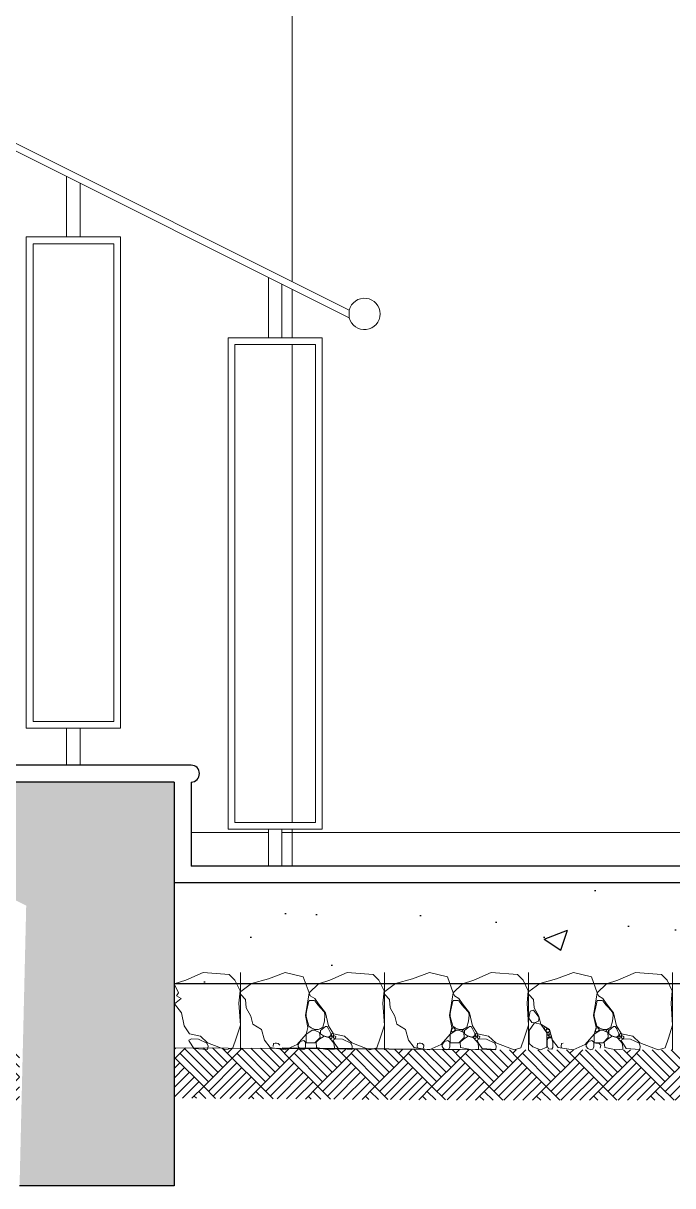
# Model space of a CAD drawing. Header units: millimetres. Extents: x -1932176 to 78768, y -1967 to 1266654.
# Drawn here: x -1855329.863 to -1855327.931, y 1151206.407 to 1151209.862 of the extents above; entities that cross this region are included whole.
import ezdxf

# ---------------------------------------------------------------- set-up
doc = ezdxf.new("R2010")
doc.units = ezdxf.units.MM
doc.layers.add('elevation', color=40, linetype='Continuous', lineweight=9, transparency=0.1)
doc.layers.add('elevation back', color=90, linetype='Continuous', lineweight=5, transparency=0.3)
for name, color, linetype, lineweight in [('GROUND HATCH', 252, 'Continuous', 5), ('PLASTER', 252, 'Continuous', 15), ('section lines', 10, 'Continuous', 30)]:
    doc.layers.add(name, color=color, linetype=linetype, lineweight=lineweight)

msp = doc.modelspace()

# ---------------------------------------------------------------- hatches: boundary and pattern name
at = {"transparency": 33554582}
h = msp.add_hatch(dxfattribs=at)
h.set_pattern_fill('AR-CONC', color=256, scale=0.1)
h.set_pattern_definition([(50, (-1855395.7606, 1151185.0231), (0.71726, -0.062752), [0.075, -0.825]), (355, (-1855395.7606, 1151185.0231), (-0.1387513, 0.752192), [0.06, -0.66]), (100.45144, (-1855395.70085, 1151185.0179), (0.578509, 0.68944), [0.06374, -0.701142]), (46.1842, (-1855395.7606, 1151185.2231), (1.067241, -0.165519), [0.1125, -1.2375]), (96.6356, (-1855395.6717, 1151185.2093), (0.934662, 0.974119), [0.09561, -1.051714]), (351.1842, (-1855395.7606, 1151185.2231), (0.934662, 0.974119), [0.09, -0.99]), (21, (-1855395.6606, 1151185.1731), (0.596907, -0.402619), [0.075, -0.825]), (326, (-1855395.6606, 1151185.1731), (0.2433153, 0.72515), [0.06, -0.66]), (71.45144, (-1855395.6109, 1151185.1396), (0.8402224, 0.322531), [0.06374, -0.701142]), (37.5, (-1855395.76062, 1151185.02312), (0.01215986, 0.33289385), [0, -0.652, 0, -0.67, 0, -0.6625]), (7.5, (-1855395.76062, 1151185.02312), (0.2630695, 0.3944117), [0, -0.382, 0, -0.637, 0, -0.2525]), (327.5, (-1855395.98362, 1151185.02312), (0.5338224, -0.0225549), [0, -0.25, 0, -0.78, 0, -1.035]), (317.5, (-1855396.0836, 1151185.0231), (0.5831862, 0.100105), [0, -0.325, 0, -0.518, 0, -0.735])])
h.paths.add_polyline_path([(-1855329.41345, 1151231.30688), (-1855329.87345, 1151231.30688), (-1855329.87345, 1151230.10688), (-1855329.41345, 1151230.10688), (-1855329.41345, 1151231.00688), (-1855326.81345, 1151231.00688), (-1855326.81345, 1151230.10688), (-1855326.35345, 1151230.10688), (-1855326.35345, 1151231.00688)])
h.paths.add_polyline_path([(-1855334.81345, 1151228.30688), (-1855337.65708, 1151228.30688), (-1855337.65708, 1151227.13365), (-1855337.05648, 1151227.13366), (-1855337.05648, 1151228.0069), (-1855335.27345, 1151228.00688), (-1855335.27345, 1151228.01111), (-1855334.81345, 1151228.01111)])
h.paths.add_polyline_path([(-1855334.81345, 1151222.30688), (-1855337.65708, 1151222.30688), (-1855337.65708, 1151221.13365), (-1855337.05648, 1151221.13466), (-1855337.05648, 1151222.00789), (-1855335.27345, 1151222.00688), (-1855335.27345, 1151222.01728), (-1855334.81345, 1151221.77092)])
h.paths.add_polyline_path([(-1855333.61345, 1151221.70688), (-1855334.21345, 1151221.70688), (-1855334.21345, 1151222.00688), (-1855334.81345, 1151222.00688), (-1855334.81345, 1151221.70688), (-1855329.87345, 1151219.23688), (-1855329.87345, 1151218.10688), (-1855329.41345, 1151218.10688), (-1855329.41345, 1151219.00688), (-1855321.5808, 1151219.00688), (-1855321.5808, 1151219.30688), (-1855329.41345, 1151219.30688), (-1855329.41345, 1151219.60688), (-1855330.01345, 1151219.60688), (-1855330.01345, 1151219.90688), (-1855330.61345, 1151219.90688), (-1855330.61345, 1151220.20688), (-1855331.21345, 1151220.20688), (-1855331.21345, 1151220.50688), (-1855331.81345, 1151220.50688), (-1855331.81345, 1151220.80688), (-1855332.41345, 1151220.80688), (-1855332.41345, 1151221.10688), (-1855333.01345, 1151221.10688), (-1855333.01345, 1151221.40688), (-1855333.61345, 1151221.40688)])
h.paths.add_polyline_path([(-1855321.5808, 1151213.30688), (-1855329.41345, 1151213.30688), (-1855329.41345, 1151213.60688), (-1855330.01345, 1151213.60688), (-1855330.01345, 1151213.90688), (-1855330.61345, 1151213.90688), (-1855330.61345, 1151214.20688), (-1855331.21345, 1151214.20688), (-1855331.21345, 1151214.50688), (-1855331.81345, 1151214.50688), (-1855331.81345, 1151214.80688), (-1855332.41345, 1151214.80688), (-1855332.41345, 1151215.10688), (-1855333.01345, 1151215.10688), (-1855333.01345, 1151215.40688), (-1855333.61345, 1151215.40688), (-1855333.61345, 1151215.70688), (-1855334.21345, 1151215.70688), (-1855334.21345, 1151216.00688), (-1855334.81345, 1151216.00688), (-1855334.81345, 1151216.30688), (-1855337.65708, 1151216.30688), (-1855337.65708, 1151215.37094), (-1855337.05647, 1151215.37094), (-1855337.05647, 1151216.00688), (-1855335.27345, 1151216.00688), (-1855335.26599, 1151215.88423), (-1855334.80599, 1151215.88423), (-1855334.81345, 1151215.70688), (-1855331.05345, 1151213.82688), (-1855331.05345, 1151213.75688), (-1855330.77345, 1151213.75688), (-1855330.77345, 1151213.68688), (-1855329.87345, 1151213.23688), (-1855329.87345, 1151212.10688), (-1855329.41345, 1151212.10688), (-1855329.41345, 1151213.00688), (-1855321.5808, 1151213.00688)])
h.paths.add_polyline_path([(-1855330.79345, 1151213.75688), (-1855330.98804, 1151213.79417), (-1855331.03345, 1151213.81688), (-1855330.79345, 1151213.69688)], flags=17)
h.paths.add_polyline_path([(-1855329.41345, 1151207.30688), (-1855329.41345, 1151207.30688), (-1855329.41345, 1151207.60688), (-1855330.01345, 1151207.60688), (-1855330.01345, 1151207.90688), (-1855330.61345, 1151207.90688), (-1855330.61345, 1151208.20688), (-1855331.21345, 1151208.20688), (-1855331.21345, 1151208.50688), (-1855331.81345, 1151208.50688), (-1855331.81345, 1151208.80688), (-1855332.41345, 1151208.80688), (-1855332.41345, 1151209.10688), (-1855333.01345, 1151209.10688), (-1855333.01345, 1151209.40688), (-1855333.61345, 1151209.40688), (-1855333.61345, 1151209.70688), (-1855334.21345, 1151209.70688), (-1855334.21345, 1151210.00688), (-1855334.81345, 1151210.00688), (-1855334.81345, 1151210.30688), (-1855337.65708, 1151210.30688), (-1855337.65708, 1151209.37094), (-1855337.19708, 1151209.37094), (-1855337.19708, 1151210.00688), (-1855335.27345, 1151210.00688), (-1855335.11236, 1151209.92319), (-1855334.88048, 1151209.80272), (-1855334.79373, 1151209.70944), (-1855329.85373, 1151207.23944), (-1855329.87345, 1151206.40688), (-1855329.41345, 1151206.40688), (-1855329.41345, 1151207.00688), (-1855329.41345, 1151207.00688)])
h.paths.add_polyline_path([(-1855326.35345, 1151237.30688), (-1855337.65708, 1151237.30688), (-1855337.65708, 1151237.00688), (-1855337.65708, 1151236.10688), (-1855337.05648, 1151236.10688), (-1855337.05648, 1151237.00688), (-1855333.75526, 1151237.00688), (-1855333.66856, 1151237.00688), (-1855333.60526, 1151237.00688), (-1855333.37526, 1151237.00688), (-1855333.30257, 1151237.00688), (-1855333.22526, 1151237.00688), (-1855330.76268, 1151237.00688), (-1855329.75708, 1151237.00688), (-1855329.75708, 1151236.40688), (-1855329.15708, 1151236.40688), (-1855329.15708, 1151237.00688), (-1855326.81345, 1151237.00688), (-1855326.86043, 1151235.50688), (-1855326.40043, 1151235.50688), (-1855326.35345, 1151237.00688)])
h.paths.add_polyline_path([(-1855321.5808, 1151225.00688), (-1855321.5808, 1151225.30688), (-1855329.41345, 1151225.30688), (-1855329.41345, 1151225.60688), (-1855330.01345, 1151225.60688), (-1855330.01345, 1151225.90688), (-1855330.61345, 1151225.90688), (-1855330.61345, 1151226.20688), (-1855331.21345, 1151226.20688), (-1855331.21345, 1151226.50688), (-1855331.81345, 1151226.50688), (-1855331.81345, 1151226.80688), (-1855332.41345, 1151226.80688), (-1855332.41345, 1151227.10688), (-1855333.01345, 1151227.10688), (-1855333.01345, 1151227.40688), (-1855333.61345, 1151227.40688), (-1855333.61345, 1151227.70688), (-1855334.21345, 1151227.70688), (-1855334.21345, 1151228.00688), (-1855334.81345, 1151227.77092), (-1855329.87345, 1151225.23688), (-1855329.87345, 1151224.10688), (-1855329.41345, 1151224.10688), (-1855329.41345, 1151225.00688)])
h = msp.add_hatch(dxfattribs=at)
h.set_pattern_fill('AR-CONC', color=256, scale=0.1)
h.set_pattern_definition([(50, (-1855419.87125, 1150986.7799), (0.7172602, -0.0627521), [0.075, -0.825]), (355, (-1855419.87125, 1150986.7799), (-0.1387513, 0.7521921), [0.06, -0.66]), (100.45144, (-1855419.8115, 1150986.7747), (0.5785088, 0.68944), [0.0637402, -0.7011421]), (46.1842, (-1855419.87125, 1150986.9799), (1.0672413, -0.1655193), [0.1125, -1.2375]), (96.63564, (-1855419.7823, 1150986.9661), (0.934662, 0.9741186), [0.0956103, -1.051714]), (351.18416, (-1855419.8713, 1150986.9799), (0.934662, 0.9741186), [0.09, -0.99]), (21, (-1855419.77125, 1150986.9299), (0.596907, -0.4026189), [0.075, -0.825]), (326, (-1855419.77125, 1150986.9299), (0.2433153, 0.72515), [0.06, -0.66]), (71.45144, (-1855419.7215, 1150986.8964), (0.8402224, 0.3225312), [0.0637402, -0.7011421]), (37.5, (-1855419.87125, 1150986.77993), (0.01215986, 0.33289385), [0, -0.652, 0, -0.67, 0, -0.6625]), (7.5, (-1855419.87125, 1150986.77993), (0.26306954, 0.3944117), [0, -0.382, 0, -0.637, 0, -0.2525]), (327.5, (-1855420.09425, 1150986.77993), (0.53382244, -0.02255487), [0, -0.25, 0, -0.78, 0, -1.035]), (317.5, (-1855420.19425, 1150986.77993), (0.5831862, 0.100105), [0, -0.325, 0, -0.518, 0, -0.735])])
h.paths.add_polyline_path([(-1855329.41345, 1151207.30688), (-1855329.41345, 1151207.00688), (-1855321.5808, 1151207.00688), (-1855321.5808, 1151207.30688)])
at = {"layer": 'GROUND HATCH', "ltscale": 3, "transparency": 33554687}
h = msp.add_hatch(dxfattribs=at)
h.set_pattern_fill('AR-PARQ1', color=256, scale=0.01, angle=45)
h.set_pattern_definition([(135, (-1856326.69536, 1150928.38429), (-0.169705627, 1e-17), [0.12, -0.12]), (135, (-1856326.68122, 1150928.39843), (-0.169705627, 1e-17), [0.12, -0.12]), (135, (-1856326.66708, 1150928.41258), (-0.169705627, 1e-17), [0.12, -0.12]), (135, (-1856326.65293, 1150928.42672), (-0.169705627, 1e-17), [0.12, -0.12]), (135, (-1856326.63879, 1150928.44086), (-0.169705627, 1e-17), [0.12, -0.12]), (135, (-1856326.62465, 1150928.455), (-0.169705627, 1e-17), [0.12, -0.12]), (135, (-1856326.61051, 1150928.46914), (-0.169705627, 1e-17), [0.12, -0.12]), (45, (-1856326.78021, 1150928.46914), (0.169705627, -1e-17), [0.12, -0.12]), (45, (-1856326.79436, 1150928.48329), (0.169705627, -1e-17), [0.12, -0.12]), (45, (-1856326.8085, 1150928.49743), (0.169705627, -1e-17), [0.12, -0.12]), (45, (-1856326.82264, 1150928.51157), (0.169705627, -1e-17), [0.12, -0.12]), (45, (-1856326.83678, 1150928.52571), (0.169705627, -1e-17), [0.12, -0.12]), (45, (-1856326.85092, 1150928.53985), (0.169705627, -1e-17), [0.12, -0.12]), (45, (-1856326.86507, 1150928.554), (0.169705627, -1e-17), [0.12, -0.12])])
h.paths.add_polyline_path([(-1855329.82403, 1151206.6608), (-1855329.39569, 1151206.6608), (-1855328.96736, 1151206.6608), (-1855328.53902, 1151206.6608), (-1855328.11069, 1151206.6608), (-1855329.87345, 1151206.6608), (-1855329.87345, 1151206.8108), (-1855328.11069, 1151206.8108), (-1855328.53902, 1151206.8108), (-1855328.96736, 1151206.8108), (-1855329.39569, 1151206.8108), (-1855329.82403, 1151206.8108), (-1855330.77984, 1151206.81714), (-1855330.77984, 1151206.66714)])
h = msp.add_hatch(dxfattribs=at)
h.set_pattern_fill('AR-PARQ1', color=256, scale=0.01, angle=45)
h.set_pattern_definition([(135, (-1856325.3285, 1150928.38429), (-0.169705627, 1e-17), [0.12, -0.12]), (135, (-1856325.31436, 1150928.39843), (-0.169705627, 1e-17), [0.12, -0.12]), (135, (-1856325.30022, 1150928.41258), (-0.169705627, 1e-17), [0.12, -0.12]), (135, (-1856325.28608, 1150928.42672), (-0.169705627, 1e-17), [0.12, -0.12]), (135, (-1856325.27194, 1150928.44086), (-0.169705627, 1e-17), [0.12, -0.12]), (135, (-1856325.25779, 1150928.455), (-0.169705627, 1e-17), [0.12, -0.12]), (135, (-1856325.24365, 1150928.46914), (-0.169705627, 1e-17), [0.12, -0.12]), (45, (-1856325.41336, 1150928.46914), (0.169705627, -1e-17), [0.12, -0.12]), (45, (-1856325.4275, 1150928.48329), (0.169705627, -1e-17), [0.12, -0.12]), (45, (-1856325.44164, 1150928.49743), (0.169705627, -1e-17), [0.12, -0.12]), (45, (-1856325.45578, 1150928.51157), (0.169705627, -1e-17), [0.12, -0.12]), (45, (-1856325.46993, 1150928.52571), (0.169705627, -1e-17), [0.12, -0.12]), (45, (-1856325.48407, 1150928.53985), (0.169705627, -1e-17), [0.12, -0.12]), (45, (-1856325.49821, 1150928.554), (0.169705627, -1e-17), [0.12, -0.12])])
h.paths.add_polyline_path([(-1855328.45717, 1151206.6608), (-1855328.02884, 1151206.6608), (-1855327.6005, 1151206.6608), (-1855327.17217, 1151206.6608), (-1855326.74383, 1151206.6608), (-1855326.21298, 1151206.6608), (-1855326.21298, 1151206.8108), (-1855326.74383, 1151206.8108), (-1855327.17217, 1151206.8108), (-1855327.6005, 1151206.8108), (-1855328.02884, 1151206.8108), (-1855328.45717, 1151206.8108), (-1855329.41298, 1151206.81714), (-1855329.41298, 1151206.66714)])

# ---------------------------------------------------------------- linework, layer by layer
at = {"layer": 'elevation'}
for p, q in [((-1855335.13581, 1151212.10806), (-1855328.89345, 1151208.98688)), ((-1855335.09109, 1151212.10806), (-1855328.89345, 1151209.00924)), ((-1855329.73345, 1151209.22688), (-1855329.73345, 1151209.40688)), ((-1855329.69345, 1151209.22688), (-1855329.69345, 1151209.38688)), ((-1855329.85345, 1151207.76688), (-1855329.85345, 1151209.22688)), ((-1855329.57345, 1151209.22688), (-1855329.85345, 1151209.22688)), ((-1855329.57345, 1151207.76688), (-1855329.57345, 1151209.22688)), ((-1855329.83345, 1151207.78688), (-1855329.83345, 1151209.20688)), ((-1855329.59345, 1151209.20688), (-1855329.83345, 1151209.20688)), ((-1855329.59345, 1151207.78688), (-1855329.59345, 1151209.20688)), ((-1855329.13345, 1151208.92688), (-1855329.13345, 1151209.10688)), ((-1855329.09345, 1151208.92688), (-1855329.09345, 1151209.08688)), ((-1855328.89345, 1151208.98688), (-1855328.89345, 1151209.00924)), ((-1855329.25345, 1151207.46688), (-1855329.25345, 1151208.92688)), ((-1855328.97345, 1151208.92688), (-1855329.25345, 1151208.92688)), ((-1855329.23345, 1151207.48688), (-1855329.23345, 1151208.90688)), ((-1855328.99345, 1151208.90688), (-1855329.23345, 1151208.90688)), ((-1855328.99345, 1151207.48688), (-1855328.99345, 1151208.90688)), ((-1855328.97345, 1151207.46688), (-1855328.97345, 1151208.92688)), ((-1855329.57345, 1151207.76688), (-1855329.85345, 1151207.76688)), ((-1855329.59345, 1151207.78688), (-1855329.83345, 1151207.78688)), ((-1855329.73345, 1151207.65688), (-1855329.73345, 1151207.76688)), ((-1855329.69345, 1151207.65688), (-1855329.69345, 1151207.76688)), ((-1855328.99345, 1151207.48688), (-1855329.23345, 1151207.48688)), ((-1855328.97345, 1151207.46688), (-1855329.25345, 1151207.46688)), ((-1855329.13345, 1151207.35688), (-1855329.13345, 1151207.46688)), ((-1855329.09345, 1151207.35688), (-1855329.09345, 1151207.46688))]:
    msp.add_line(p, q, dxfattribs=at)
msp.add_arc((-1855328.84811, 1151208.99806), 0.0467, 193.85249, 166.14751, dxfattribs=at)
at = {"layer": 'elevation back'}
for p, q in [((-1855329.06345, 1151213.00688), (-1855329.06345, 1151209.09424)), ((-1855329.06345, 1151209.07188), (-1855329.06345, 1151208.92688)), ((-1855329.06345, 1151208.90688), (-1855329.06345, 1151207.48688)), ((-1855329.06345, 1151207.46688), (-1855329.06345, 1151207.35688))]:
    msp.add_line(p, q, dxfattribs=at)
at = {"layer": 'GROUND HATCH'}
for p, q in [((-1855329.21664, 1151206.8108), (-1855329.21664, 1151207.0408)), ((-1855329.21664, 1151206.8108), (-1855329.21664, 1151207.0408)), ((-1855329.21664, 1151206.8108), (-1855329.21664, 1151207.0408)), ((-1855328.78831, 1151206.8108), (-1855328.78831, 1151207.0408)), ((-1855328.78831, 1151206.8108), (-1855328.78831, 1151207.0408)), ((-1855328.78831, 1151206.8108), (-1855328.78831, 1151207.0408)), ((-1855328.35997, 1151206.8108), (-1855328.35997, 1151207.0408)), ((-1855328.35997, 1151206.8108), (-1855328.35997, 1151207.0408)), ((-1855328.35997, 1151206.8108), (-1855328.35997, 1151207.0408)), ((-1855327.93164, 1151206.8108), (-1855327.93164, 1151207.0408)), ((-1855327.93164, 1151206.8108), (-1855327.93164, 1151207.0408)), ((-1855327.93164, 1151206.8108), (-1855327.93164, 1151207.0408)), ((-1855329.11884, 1151206.82924), (-1855329.11347, 1151206.8307)), ((-1855329.11347, 1151206.8307), (-1855329.1095, 1151206.83088)), ((-1855329.1095, 1151206.83088), (-1855329.1043, 1151206.83005)), ((-1855329.1043, 1151206.83005), (-1855329.09935, 1151206.82477)), ((-1855328.6905, 1151206.82924), (-1855328.68514, 1151206.8307)), ((-1855328.68514, 1151206.8307), (-1855328.68117, 1151206.83088)), ((-1855328.68117, 1151206.83088), (-1855328.67596, 1151206.83005)), ((-1855328.67596, 1151206.83005), (-1855328.67102, 1151206.82477)), ((-1855328.26217, 1151206.82924), (-1855328.2568, 1151206.8307)), ((-1855328.1596, 1151206.8307), (-1855328.15563, 1151206.83088)), ((-1855328.15563, 1151206.83088), (-1855328.15042, 1151206.83005)), ((-1855328.15042, 1151206.83005), (-1855328.14548, 1151206.82477)), ((-1855329.11932, 1151206.82109), (-1855329.11884, 1151206.82924)), ((-1855329.09298, 1151206.81714), (-1855328.45717, 1151206.8108)), ((-1855328.69099, 1151206.82109), (-1855328.6905, 1151206.82924)), ((-1855328.6901, 1151206.81609), (-1855328.69099, 1151206.82109)), ((-1855328.67102, 1151206.82477), (-1855328.6725, 1151206.81602)), ((-1855328.26265, 1151206.82109), (-1855328.26217, 1151206.82924)), ((-1855328.26177, 1151206.81609), (-1855328.26265, 1151206.82109)), ((-1855328.14548, 1151206.82477), (-1855328.14696, 1151206.81602))]:
    msp.add_line(p, q, dxfattribs=at)
for points in [[(-1855329.40084, 1151206.98031), (-1855329.41345, 1151207.00688), (-1855329.37928, 1151207.01826), (-1855329.32747, 1151207.0403), (-1855329.25013, 1151207.03512), (-1855329.23315, 1151207.01769), (-1855329.21806, 1151206.98612), (-1855329.22136, 1151206.94938), (-1855329.21664, 1151206.88416), (-1855329.22937, 1151206.84601), (-1855329.23928, 1151206.81727), (-1855329.26003, 1151206.8108), (-1855329.31427, 1151206.8314), (-1855329.33549, 1151206.85119), (-1855329.3685, 1151206.85873), (-1855329.38359, 1151206.88228), (-1855329.39208, 1151206.92091), (-1855329.41331, 1151206.94729), (-1855329.39346, 1151206.9633), (-1855329.40667, 1151206.97178), (-1855329.40084, 1151206.98031), (-1855329.40084, 1151206.98031)], [(-1855329.21546, 1151206.98397), (-1855329.18367, 1151207.00804), (-1855329.13347, 1151207.02203), (-1855329.08343, 1151207.0408), (-1855329.02987, 1151207.02813), (-1855329.01283, 1151206.98031), (-1855329.02338, 1151206.91303), (-1855329.01607, 1151206.87737), (-1855329.02175, 1151206.85791), (-1855329.04853, 1151206.82711), (-1855329.0841, 1151206.8108), (-1855329.12879, 1151206.81815), (-1855329.14515, 1151206.83912), (-1855329.15414, 1151206.87178), (-1855329.17977, 1151206.8871), (-1855329.18588, 1151206.91106), (-1855329.19999, 1151206.93597), (-1855329.20187, 1151206.96087), (-1855329.21605, 1151206.97533)], [(-1855329.01283, 1151206.98031), (-1855328.98512, 1151207.00688), (-1855328.95094, 1151207.01826), (-1855328.89914, 1151207.0403), (-1855328.82179, 1151207.03512), (-1855328.80481, 1151207.01769), (-1855328.78972, 1151206.98612), (-1855328.79302, 1151206.94938), (-1855328.78831, 1151206.88416), (-1855328.80104, 1151206.84601), (-1855328.81094, 1151206.81727), (-1855328.83169, 1151206.8108), (-1855328.88593, 1151206.8314), (-1855328.90715, 1151206.85119), (-1855328.94017, 1151206.85873), (-1855328.95526, 1151206.88228), (-1855328.96375, 1151206.92091), (-1855328.98497, 1151206.94729), (-1855328.99582, 1151206.9633), (-1855329.00902, 1151206.97178), (-1855329.00902, 1151206.97178), (-1855329.01283, 1151206.98031)], [(-1855328.78713, 1151206.98397), (-1855328.75534, 1151207.00804), (-1855328.70514, 1151207.02203), (-1855328.65509, 1151207.0408), (-1855328.60153, 1151207.02813), (-1855328.58449, 1151206.98031), (-1855328.59504, 1151206.91303), (-1855328.58774, 1151206.87737), (-1855328.59342, 1151206.85791), (-1855328.6202, 1151206.82711), (-1855328.65576, 1151206.8108), (-1855328.70046, 1151206.81815), (-1855328.71681, 1151206.83912), (-1855328.72581, 1151206.87178), (-1855328.75143, 1151206.8871), (-1855328.75755, 1151206.91106), (-1855328.77166, 1151206.93597), (-1855328.77354, 1151206.96087), (-1855328.78771, 1151206.97533)], [(-1855328.58449, 1151206.98031), (-1855328.55678, 1151207.00688), (-1855328.52261, 1151207.01826), (-1855328.4708, 1151207.0403), (-1855328.39346, 1151207.03512), (-1855328.37648, 1151207.01769), (-1855328.36139, 1151206.98612), (-1855328.36469, 1151206.94938), (-1855328.35997, 1151206.88416), (-1855328.3727, 1151206.84601), (-1855328.38261, 1151206.81727), (-1855328.40336, 1151206.8108), (-1855328.4576, 1151206.8314), (-1855328.47882, 1151206.85119), (-1855328.51183, 1151206.85873), (-1855328.52692, 1151206.88228), (-1855328.53541, 1151206.92091), (-1855328.55664, 1151206.94729), (-1855328.56748, 1151206.9633), (-1855328.58069, 1151206.97178), (-1855328.58069, 1151206.97178), (-1855328.58449, 1151206.98031)], [(-1855328.35879, 1151206.98397), (-1855328.327, 1151207.00804), (-1855328.2768, 1151207.02203), (-1855328.22676, 1151207.0408), (-1855328.1732, 1151207.02813), (-1855328.15616, 1151206.98031), (-1855328.16671, 1151206.91303), (-1855328.1594, 1151206.87737), (-1855328.16508, 1151206.85791), (-1855328.19186, 1151206.82711), (-1855328.22742, 1151206.8108), (-1855328.27212, 1151206.81815), (-1855328.28848, 1151206.83912), (-1855328.29747, 1151206.87178), (-1855328.3231, 1151206.8871), (-1855328.32921, 1151206.91106), (-1855328.34332, 1151206.93597), (-1855328.3452, 1151206.96087), (-1855328.35938, 1151206.97533)], [(-1855328.15616, 1151206.98031), (-1855328.12845, 1151207.00688), (-1855328.09427, 1151207.01826), (-1855328.04247, 1151207.0403), (-1855327.96512, 1151207.03512), (-1855327.94814, 1151207.01769), (-1855327.93305, 1151206.98612), (-1855327.93635, 1151206.94938), (-1855327.93164, 1151206.88416), (-1855327.94437, 1151206.84601), (-1855327.95427, 1151206.81727), (-1855327.97502, 1151206.8108), (-1855328.02926, 1151206.8314), (-1855328.05048, 1151206.85119), (-1855328.0835, 1151206.85873), (-1855328.09859, 1151206.88228), (-1855328.10708, 1151206.92091), (-1855328.1283, 1151206.94729), (-1855328.13915, 1151206.9633), (-1855328.15235, 1151206.97178), (-1855328.15235, 1151206.97178), (-1855328.15616, 1151206.98031)], [(-1855328.99792, 1151206.95793), (-1855329.01283, 1151206.95793), (-1855329.01518, 1151206.94735), (-1855329.0192, 1151206.9293), (-1855329.02128, 1151206.91826), (-1855329.02128, 1151206.90993), (-1855329.01328, 1151206.88163), (-1855329.00635, 1151206.87618), (-1855328.9952, 1151206.87152), (-1855328.98554, 1151206.87152), (-1855328.97815, 1151206.87447), (-1855328.97167, 1151206.87845), (-1855328.96701, 1151206.89582), (-1855328.96541, 1151206.91344), (-1855328.96723, 1151206.92235), (-1855328.97951, 1151206.93644), (-1855328.98685, 1151206.94486), (-1855328.99543, 1151206.9568), (-1855328.99792, 1151206.95793)], [(-1855328.56958, 1151206.95793), (-1855328.58449, 1151206.95793), (-1855328.58685, 1151206.94735), (-1855328.59086, 1151206.9293), (-1855328.59295, 1151206.91826), (-1855328.59295, 1151206.90993), (-1855328.58495, 1151206.88163), (-1855328.57801, 1151206.87618), (-1855328.56687, 1151206.87152), (-1855328.5572, 1151206.87152), (-1855328.54981, 1151206.87447), (-1855328.54333, 1151206.87845), (-1855328.53867, 1151206.89582), (-1855328.53708, 1151206.91344), (-1855328.53889, 1151206.92235), (-1855328.55117, 1151206.93644), (-1855328.55852, 1151206.94486), (-1855328.5671, 1151206.9568), (-1855328.56958, 1151206.95793)], [(-1855328.14125, 1151206.95793), (-1855328.15616, 1151206.95793), (-1855328.15851, 1151206.94735), (-1855328.16253, 1151206.9293), (-1855328.16461, 1151206.91826), (-1855328.16461, 1151206.90993), (-1855328.15661, 1151206.88163), (-1855328.14968, 1151206.87618), (-1855328.13853, 1151206.87152), (-1855328.12887, 1151206.87152), (-1855328.12148, 1151206.87447), (-1855328.115, 1151206.87845), (-1855328.11034, 1151206.89582), (-1855328.10874, 1151206.91344), (-1855328.11056, 1151206.92235), (-1855328.12284, 1151206.93644), (-1855328.13018, 1151206.94486), (-1855328.13876, 1151206.9568), (-1855328.14125, 1151206.95793)], [(-1855328.35037, 1151206.89243), (-1855328.35924, 1151206.90459), (-1855328.35501, 1151206.92604), (-1855328.34497, 1151206.92903), (-1855328.3283, 1151206.90743), (-1855328.33006, 1151206.8961), (-1855328.34222, 1151206.8909), (-1855328.35037, 1151206.89243)], [(-1855329.00754, 1151206.86653), (-1855329.02175, 1151206.85791), (-1855329.02136, 1151206.83122), (-1855329.0116, 1151206.83122), (-1855328.99534, 1151206.83122), (-1855328.9796, 1151206.84787), (-1855328.98124, 1151206.86259), (-1855328.99653, 1151206.86941), (-1855329.00324, 1151206.86914), (-1855329.00754, 1151206.86653)], [(-1855328.96426, 1151206.87987), (-1855328.97841, 1151206.868), (-1855328.97841, 1151206.85811), (-1855328.96992, 1151206.85275), (-1855328.95521, 1151206.84822), (-1855328.94814, 1151206.85359), (-1855328.94814, 1151206.85981), (-1855328.9521, 1151206.86715), (-1855328.95465, 1151206.87365), (-1855328.95916, 1151206.88005), (-1855328.96404, 1151206.88005)], [(-1855328.5792, 1151206.86653), (-1855328.59342, 1151206.85791), (-1855328.59302, 1151206.83122), (-1855328.58327, 1151206.83122), (-1855328.56701, 1151206.83122), (-1855328.55127, 1151206.84787), (-1855328.55291, 1151206.86259), (-1855328.5682, 1151206.86941), (-1855328.5749, 1151206.86914), (-1855328.5792, 1151206.86653)], [(-1855328.58633, 1151206.87564), (-1855328.58824, 1151206.8709), (-1855328.58954, 1151206.86764), (-1855328.58954, 1151206.86529), (-1855328.58719, 1151206.86377), (-1855328.58424, 1151206.86539), (-1855328.5807, 1151206.86733), (-1855328.57835, 1151206.87042), (-1855328.57835, 1151206.87213), (-1855328.58063, 1151206.87431), (-1855328.58253, 1151206.87613), (-1855328.58481, 1151206.87613), (-1855328.58633, 1151206.87564)], [(-1855328.55596, 1151206.87084), (-1855328.55789, 1151206.86833), (-1855328.55878, 1151206.86651), (-1855328.55745, 1151206.86558), (-1855328.5562, 1151206.8647), (-1855328.55303, 1151206.8636), (-1855328.55135, 1151206.86498), (-1855328.55077, 1151206.86661), (-1855328.55053, 1151206.86857), (-1855328.55122, 1151206.8695), (-1855328.55316, 1151206.87089), (-1855328.55463, 1151206.87119), (-1855328.55596, 1151206.87084)], [(-1855328.53593, 1151206.87987), (-1855328.55007, 1151206.868), (-1855328.55007, 1151206.85811), (-1855328.54159, 1151206.85275), (-1855328.52688, 1151206.84822), (-1855328.5198, 1151206.85359), (-1855328.5198, 1151206.85981), (-1855328.52376, 1151206.86715), (-1855328.52631, 1151206.87365), (-1855328.53082, 1151206.88005), (-1855328.53571, 1151206.88005)], [(-1855328.30603, 1151206.86147), (-1855328.3231, 1151206.8871), (-1855328.34222, 1151206.8909), (-1855328.35799, 1151206.86852), (-1855328.35799, 1151206.82932), (-1855328.34766, 1151206.81982), (-1855328.32454, 1151206.8108), (-1855328.30603, 1151206.81838), (-1855328.30603, 1151206.86147)], [(-1855328.31112, 1151206.87793), (-1855328.30767, 1151206.87736), (-1855328.30604, 1151206.87562), (-1855328.30559, 1151206.87358), (-1855328.30638, 1151206.87214), (-1855328.30805, 1151206.87007), (-1855328.30949, 1151206.87007), (-1855328.31142, 1151206.87048), (-1855328.3124, 1151206.87196), (-1855328.3124, 1151206.87453), (-1855328.31168, 1151206.87683), (-1855328.31112, 1151206.87793)], [(-1855328.30649, 1151206.87134), (-1855328.30361, 1151206.87266), (-1855328.29782, 1151206.86922), (-1855328.29874, 1151206.86436), (-1855328.30166, 1151206.86335), (-1855328.30343, 1151206.86348), (-1855328.30487, 1151206.86348), (-1855328.3068, 1151206.8639), (-1855328.30778, 1151206.86537), (-1855328.30778, 1151206.86794), (-1855328.30706, 1151206.87025), (-1855328.30649, 1151206.87134)], [(-1855328.15087, 1151206.86653), (-1855328.16508, 1151206.85791), (-1855328.16469, 1151206.83122), (-1855328.15493, 1151206.83122), (-1855328.13867, 1151206.83122), (-1855328.12293, 1151206.84787), (-1855328.12457, 1151206.86259), (-1855328.13986, 1151206.86941), (-1855328.14657, 1151206.86914), (-1855328.15087, 1151206.86653)], [(-1855328.158, 1151206.87564), (-1855328.1599, 1151206.8709), (-1855328.1612, 1151206.86764), (-1855328.1612, 1151206.86529), (-1855328.15885, 1151206.86377), (-1855328.15591, 1151206.86539), (-1855328.15237, 1151206.86733), (-1855328.15001, 1151206.87042), (-1855328.15001, 1151206.87213), (-1855328.15229, 1151206.87431), (-1855328.15419, 1151206.87613), (-1855328.15648, 1151206.87613), (-1855328.158, 1151206.87564)], [(-1855328.12762, 1151206.87084), (-1855328.12956, 1151206.86833), (-1855328.13045, 1151206.86651), (-1855328.12912, 1151206.86558), (-1855328.12787, 1151206.8647), (-1855328.1247, 1151206.8636), (-1855328.12302, 1151206.86498), (-1855328.12243, 1151206.86661), (-1855328.12219, 1151206.86857), (-1855328.12289, 1151206.8695), (-1855328.12483, 1151206.87089), (-1855328.12629, 1151206.87119), (-1855328.12762, 1151206.87084)], [(-1855328.10759, 1151206.87987), (-1855328.12174, 1151206.868), (-1855328.12174, 1151206.85811), (-1855328.11325, 1151206.85275), (-1855328.09854, 1151206.84822), (-1855328.09147, 1151206.85359), (-1855328.09147, 1151206.85981), (-1855328.09543, 1151206.86715), (-1855328.09798, 1151206.87365), (-1855328.10249, 1151206.88005), (-1855328.10737, 1151206.88005)], [(-1855329.37006, 1151206.83938), (-1855329.36217, 1151206.84344), (-1855329.34172, 1151206.84263), (-1855329.31664, 1151206.83103), (-1855329.31291, 1151206.82194), (-1855329.31425, 1151206.8122), (-1855329.35493, 1151206.8145), (-1855329.36322, 1151206.82754), (-1855329.36887, 1151206.83644), (-1855329.37006, 1151206.83938)], [(-1855329.03882, 1151206.83548), (-1855329.02814, 1151206.83836), (-1855329.02286, 1151206.83404), (-1855329.02286, 1151206.81963), (-1855329.02541, 1151206.81322), (-1855329.03117, 1151206.81096), (-1855329.04098, 1151206.81435), (-1855329.04545, 1151206.82091), (-1855329.04545, 1151206.82668), (-1855329.03882, 1151206.83548)], [(-1855328.98319, 1151206.84143), (-1855328.96772, 1151206.85108), (-1855328.95213, 1151206.84613), (-1855328.93872, 1151206.83051), (-1855328.93683, 1151206.81777), (-1855328.93683, 1151206.8126), (-1855328.95583, 1151206.8108), (-1855328.99033, 1151206.81806), (-1855328.99178, 1151206.83384), (-1855328.99178, 1151206.83384), (-1855328.98319, 1151206.84143)], [(-1855328.94953, 1151206.85193), (-1855328.94609, 1151206.85136), (-1855328.94446, 1151206.84962), (-1855328.94401, 1151206.84758), (-1855328.9448, 1151206.84614), (-1855328.94647, 1151206.84407), (-1855328.9479, 1151206.84407), (-1855328.94983, 1151206.84448), (-1855328.95082, 1151206.84596), (-1855328.95082, 1151206.84853), (-1855328.9501, 1151206.85083), (-1855328.94953, 1151206.85193)], [(-1855328.94471, 1151206.85895), (-1855328.94126, 1151206.85838), (-1855328.93963, 1151206.85664), (-1855328.93918, 1151206.8546), (-1855328.93997, 1151206.85316), (-1855328.94164, 1151206.85108), (-1855328.94308, 1151206.85108), (-1855328.94501, 1151206.8515), (-1855328.94599, 1151206.85297), (-1855328.94599, 1151206.85554), (-1855328.94527, 1151206.85785), (-1855328.94471, 1151206.85895)], [(-1855328.94173, 1151206.83938), (-1855328.93383, 1151206.84344), (-1855328.91339, 1151206.84263), (-1855328.88831, 1151206.83103), (-1855328.88457, 1151206.82194), (-1855328.88592, 1151206.8122), (-1855328.9266, 1151206.8145), (-1855328.93489, 1151206.82754), (-1855328.94054, 1151206.83644), (-1855328.94173, 1151206.83938)], [(-1855328.93867, 1151206.8525), (-1855328.93523, 1151206.85193), (-1855328.9336, 1151206.85019), (-1855328.93315, 1151206.84815), (-1855328.93394, 1151206.84672), (-1855328.93561, 1151206.84464), (-1855328.93705, 1151206.84464), (-1855328.93898, 1151206.84505), (-1855328.93996, 1151206.84653), (-1855328.93996, 1151206.8491), (-1855328.93924, 1151206.8514), (-1855328.93867, 1151206.8525)], [(-1855328.61048, 1151206.83548), (-1855328.5998, 1151206.83836), (-1855328.59453, 1151206.83404), (-1855328.59453, 1151206.81963), (-1855328.59708, 1151206.81322), (-1855328.60283, 1151206.81096), (-1855328.61264, 1151206.81435), (-1855328.61711, 1151206.82091), (-1855328.61711, 1151206.82668), (-1855328.61048, 1151206.83548)], [(-1855328.55485, 1151206.84143), (-1855328.53939, 1151206.85108), (-1855328.52379, 1151206.84613), (-1855328.51038, 1151206.83051), (-1855328.5085, 1151206.81777), (-1855328.5085, 1151206.8126), (-1855328.52749, 1151206.8108), (-1855328.56199, 1151206.81806), (-1855328.56344, 1151206.83384), (-1855328.56344, 1151206.83384), (-1855328.55485, 1151206.84143)], [(-1855328.5212, 1151206.85193), (-1855328.51775, 1151206.85136), (-1855328.51613, 1151206.84962), (-1855328.51567, 1151206.84758), (-1855328.51647, 1151206.84614), (-1855328.51813, 1151206.84407), (-1855328.51957, 1151206.84407), (-1855328.5215, 1151206.84448), (-1855328.52248, 1151206.84596), (-1855328.52248, 1151206.84853), (-1855328.52176, 1151206.85083), (-1855328.5212, 1151206.85193)], [(-1855328.51637, 1151206.85895), (-1855328.51293, 1151206.85838), (-1855328.5113, 1151206.85664), (-1855328.51084, 1151206.8546), (-1855328.51164, 1151206.85316), (-1855328.51331, 1151206.85108), (-1855328.51474, 1151206.85108), (-1855328.51667, 1151206.8515), (-1855328.51766, 1151206.85297), (-1855328.51766, 1151206.85554), (-1855328.51694, 1151206.85785), (-1855328.51637, 1151206.85895)], [(-1855328.51339, 1151206.83938), (-1855328.5055, 1151206.84344), (-1855328.48505, 1151206.84263), (-1855328.45997, 1151206.83103), (-1855328.45623, 1151206.82194), (-1855328.45758, 1151206.8122), (-1855328.49826, 1151206.8145), (-1855328.50655, 1151206.82754), (-1855328.5122, 1151206.83644), (-1855328.51339, 1151206.83938)], [(-1855328.51034, 1151206.8525), (-1855328.5069, 1151206.85193), (-1855328.50527, 1151206.85019), (-1855328.50481, 1151206.84815), (-1855328.50561, 1151206.84672), (-1855328.50727, 1151206.84464), (-1855328.50871, 1151206.84464), (-1855328.51064, 1151206.84505), (-1855328.51163, 1151206.84653), (-1855328.51163, 1151206.8491), (-1855328.51091, 1151206.8514), (-1855328.51034, 1151206.8525)], [(-1855328.3046, 1151206.85447), (-1855328.30116, 1151206.85391), (-1855328.29953, 1151206.85217), (-1855328.29907, 1151206.85013), (-1855328.29987, 1151206.84869), (-1855328.30153, 1151206.84661), (-1855328.30297, 1151206.84661), (-1855328.3049, 1151206.84703), (-1855328.30589, 1151206.8485), (-1855328.30589, 1151206.85107), (-1855328.30517, 1151206.85338), (-1855328.3046, 1151206.85447)], [(-1855328.30392, 1151206.86278), (-1855328.30048, 1151206.86222), (-1855328.29885, 1151206.86048), (-1855328.29839, 1151206.85844), (-1855328.29919, 1151206.857), (-1855328.30085, 1151206.85492), (-1855328.30229, 1151206.85492), (-1855328.30422, 1151206.85534), (-1855328.30521, 1151206.85681), (-1855328.30521, 1151206.85938), (-1855328.30449, 1151206.86169), (-1855328.30392, 1151206.86278)], [(-1855328.30398, 1151206.84341), (-1855328.29818, 1151206.84697), (-1855328.29226, 1151206.84697), (-1855328.28755, 1151206.83391), (-1855328.28755, 1151206.81822), (-1855328.29138, 1151206.81253), (-1855328.30048, 1151206.81373), (-1855328.30476, 1151206.82304), (-1855328.30476, 1151206.83683), (-1855328.30398, 1151206.84341)], [(-1855328.29789, 1151206.85634), (-1855328.29444, 1151206.85577), (-1855328.29282, 1151206.85403), (-1855328.29236, 1151206.85199), (-1855328.29316, 1151206.85055), (-1855328.29482, 1151206.84848), (-1855328.29626, 1151206.84848), (-1855328.29819, 1151206.84889), (-1855328.29918, 1151206.85036), (-1855328.29918, 1151206.85294), (-1855328.29846, 1151206.85524), (-1855328.29789, 1151206.85634)], [(-1855328.18215, 1151206.83548), (-1855328.17147, 1151206.83836), (-1855328.16619, 1151206.83404), (-1855328.16619, 1151206.81963), (-1855328.16874, 1151206.81322), (-1855328.1745, 1151206.81096), (-1855328.18431, 1151206.81435), (-1855328.18878, 1151206.82091), (-1855328.18878, 1151206.82668), (-1855328.18215, 1151206.83548)], [(-1855328.12652, 1151206.84143), (-1855328.11105, 1151206.85108), (-1855328.09546, 1151206.84613), (-1855328.08205, 1151206.83051), (-1855328.08016, 1151206.81777), (-1855328.08016, 1151206.8126), (-1855328.09916, 1151206.8108), (-1855328.13366, 1151206.81806), (-1855328.13511, 1151206.83384), (-1855328.13511, 1151206.83384), (-1855328.12652, 1151206.84143)], [(-1855328.09286, 1151206.85193), (-1855328.08942, 1151206.85136), (-1855328.08779, 1151206.84962), (-1855328.08734, 1151206.84758), (-1855328.08813, 1151206.84614), (-1855328.0898, 1151206.84407), (-1855328.09123, 1151206.84407), (-1855328.09316, 1151206.84448), (-1855328.09415, 1151206.84596), (-1855328.09415, 1151206.84853), (-1855328.09343, 1151206.85083), (-1855328.09286, 1151206.85193)], [(-1855328.08804, 1151206.85895), (-1855328.08459, 1151206.85838), (-1855328.08296, 1151206.85664), (-1855328.08251, 1151206.8546), (-1855328.0833, 1151206.85316), (-1855328.08497, 1151206.85108), (-1855328.08641, 1151206.85108), (-1855328.08834, 1151206.8515), (-1855328.08932, 1151206.85297), (-1855328.08932, 1151206.85554), (-1855328.0886, 1151206.85785), (-1855328.08804, 1151206.85895)], [(-1855328.08506, 1151206.83938), (-1855328.07716, 1151206.84344), (-1855328.05672, 1151206.84263), (-1855328.03164, 1151206.83103), (-1855328.0279, 1151206.82194), (-1855328.02925, 1151206.8122), (-1855328.06993, 1151206.8145), (-1855328.07822, 1151206.82754), (-1855328.08387, 1151206.83644), (-1855328.08506, 1151206.83938)], [(-1855328.082, 1151206.8525), (-1855328.07856, 1151206.85193), (-1855328.07693, 1151206.85019), (-1855328.07648, 1151206.84815), (-1855328.07727, 1151206.84672), (-1855328.07894, 1151206.84464), (-1855328.08038, 1151206.84464), (-1855328.08231, 1151206.84505), (-1855328.08329, 1151206.84653), (-1855328.08329, 1151206.8491), (-1855328.08257, 1151206.8514), (-1855328.082, 1151206.8525)], [(-1855329.41298, 1151206.81714), (-1855328.45717, 1151206.8108)]]:
    msp.add_lwpolyline(points, dxfattribs=at)
at = {"layer": 'PLASTER'}
for p, q in [((-1855329.13345, 1151207.45688), (-1855329.36345, 1151207.45688)), ((-1855321.5808, 1151207.45688), (-1855329.09345, 1151207.45688))]:
    msp.add_line(p, q, dxfattribs=at)
at = {"layer": 'section lines'}
for p, q in [((-1855329.36348, 1151207.65688), (-1855329.96345, 1151207.65688)), ((-1855329.41345, 1151207.60688), (-1855330.01345, 1151207.60688)), ((-1855329.41345, 1151207.60688), (-1855329.41345, 1151207.30688)), ((-1855329.36345, 1151207.60688), (-1855329.36345, 1151207.35688)), ((-1855321.5808, 1151207.35688), (-1855329.36345, 1151207.35688)), ((-1855321.5808, 1151207.30688), (-1855329.41345, 1151207.30688)), ((-1855329.41345, 1151207.30688), (-1855329.41345, 1151206.40688)), ((-1855321.5808, 1151207.00688), (-1855329.41345, 1151207.00688)), ((-1855329.41345, 1151206.40688), (-1855329.87345, 1151206.40688))]:
    msp.add_line(p, q, dxfattribs=at)
msp.add_arc((-1855329.36348, 1151207.63188), 0.025, 270, 90, dxfattribs=at)

doc.saveas('drawing.dxf')
